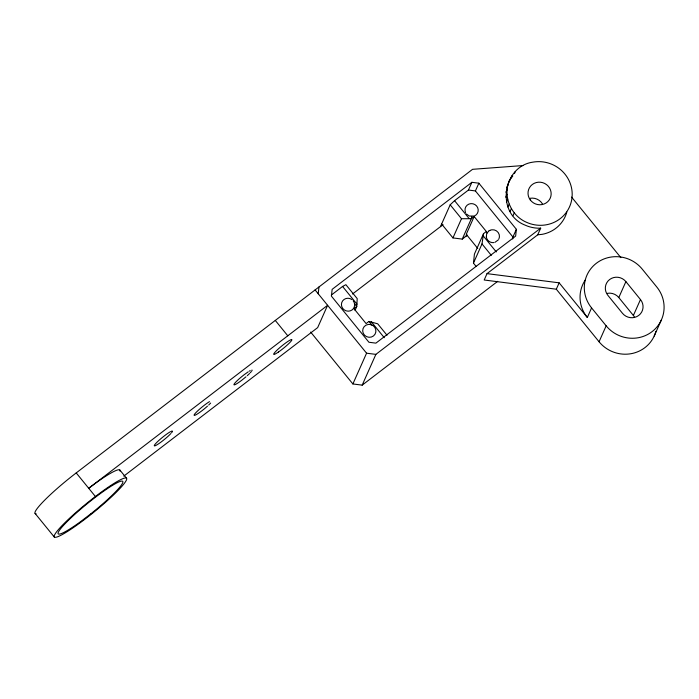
<?xml version="1.0" encoding="UTF-8"?>
<svg xmlns="http://www.w3.org/2000/svg" width="699" height="699" viewBox="0 0 699 699"><rect width="100%" height="100%" fill="white"/><g stroke="black" fill="none" stroke-linecap="round" stroke-linejoin="round"><path stroke-width="1.05" d="M655.898 331.396A32.792 31.647 24 0 1 631.197 353.677A32.792 31.647 24 0 1 599.069 341.767L556.308 289.203L484.189 280.002L487.028 273.632L537.732 234.794L540.703 228.127L540.03 228.197A32.792 31.647 24 0 1 525.054 225.113C495.818 213.772 502.336 166.502 532.778 162.168A32.792 31.647 24 0 1 572.018 197.607A32.792 31.647 24 0 1 526.347 222.221C510.663 215.423 502.284 195.432 509.781 179.783M355.04 310.347L356.77 306.459L357.206 298.604L345.891 284.694L342.571 286.45L331.3 295.083M318.228 293.772L318.954 286.983M476.106 266.389L473.459 263.13L474.429 254.069L483.507 233.676L486.338 231.509L474.158 216.541L471.336 218.708L462.249 239.102L452.943 237.922L441.637 224.012M473.459 263.13L482.004 243.925L483.507 233.676M512.716 238.971L512.926 237.031L516.369 229.307L478.859 183.199L471.886 182.308L332.147 289.351L331.413 296.14L368.923 342.248L375.905 343.139L515.644 236.096L516.369 229.307M471.781 216.472L471.336 218.708L461.497 218.717L450.182 204.816L454.568 200.665L468.444 190.041L471.886 182.308M497.688 281.339L362.187 385.14L352.881 383.952L366.573 353.196L315.1 289.928M362.187 385.14L375.879 354.376L540.703 228.127M352.532 293.999L440.466 226.642L450.182 204.816M452.943 237.922L461.497 218.717M512.926 237.031L475.416 190.932L478.859 183.199M474.158 216.541L466.25 234.314L477.749 248.442M506.792 187.341L508.077 184.449M512.218 175.449L510.934 178.35L512.795 176.017M505.866 192.234L507.151 189.333M514.473 173.501L515.329 171.57M505.735 197.223L507.02 194.322M506.408 202.186L507.692 199.294M507.867 207.018L509.152 204.117M510.069 211.579L511.362 208.678M512.97 215.764L514.263 212.872M556.308 289.203L559.148 282.833L487.028 273.632M559.148 282.833L587.326 317.468L591.581 307.901A32.792 31.647 24 0 1 596.361 263.261A32.792 31.647 24 0 1 642.224 269.106L656.815 287.036A32.792 31.647 24 0 1 652.027 331.684A32.792 31.647 24 0 1 606.164 325.83L591.581 307.901M599.069 341.767L606.164 325.83M634.412 316.97A11.647 11.236 24 0 0 633.381 315.485L618.798 297.556L625.893 281.618A11.647 11.236 24 0 0 609.607 279.539A11.647 11.236 24 0 0 607.912 295.389L622.494 313.318A11.647 11.236 24 0 0 638.781 315.398A11.647 11.236 24 0 0 640.476 299.548L625.893 281.618M633.381 315.485L640.476 299.548M654.194 336.062L661.289 320.125M508.496 182.675L510.445 179.215M498.37 239.836L494.988 242.308M498.833 239.023L499.436 237.031A6.649 6.422 24 0 0 491.816 229.788L490.156 230.224M251.177 371.763L250.268 372.768M210.644 403.078L208.678 405.053M488.601 231.159L486.679 233.728L486.321 237.04M249.552 373.519L247.289 375.66M245.987 376.805L241.767 380.239A11.647 1.415 -39.1 0 1 234.016 384.336A11.647 1.415 -39.1 0 1 244.248 374.664L248.197 371.842M36.121 513.791A46.571 5.679 -39.1 0 1 76.217 472.917L472.568 169.315L523.429 165.523M123.793 476.124L317.669 327.604L327.604 305.297L88.712 488.286A46.571 5.679 -39.1 0 1 119.992 471.109M462.249 239.102L467.448 235.126M387.001 335.223L377.713 323.812L368.941 321.426L366.119 323.593L353.939 308.626L356.77 306.459L354.498 303.602M440.466 226.642L443.079 224.685M488.688 231.072L489.885 230.382M249.298 371.143L250.242 370.61M171.386 431.239L171.954 431.047M537.732 234.794L542.136 234.34A32.792 31.647 24 0 0 566.828 212.059M468.444 190.041L475.416 190.932M366.573 353.196L375.879 354.376M466.46 213.999L469.239 216.035L474.298 216.035A6.649 6.422 24 0 0 477.644 207.594A6.649 6.422 24 0 0 468.907 204.099A6.649 6.422 24 0 0 465.56 212.54M368.941 321.426L372.043 325.079M571.599 197.092L620.861 257.643M454.568 200.665L469.003 218.411M483.262 235.939L496.273 251.928M482.004 243.925L491.292 255.336M342.571 286.45L357.014 304.196M371.274 321.723L384.275 337.713M310.662 332.06L352.881 383.952M275.292 320.43L287.787 335.8M119.878 470.051L126.545 478.247A46.571 5.679 -39.1 0 1 75.44 526.155A46.571 5.679 -39.1 0 1 69.262 518.509A46.571 5.679 -39.1 0 1 126.545 478.247M76.217 472.917L95.387 496.482M35.116 513.468L54.286 537.024M353.178 300.771C354.987 302.99 355.127 306.337 353.406 308.643A6.649 6.422 24 0 1 344.161 309.84A6.649 6.422 24 0 1 342.693 300.78A6.649 6.422 24 0 1 351.929 299.583M486.338 231.509L487.098 232.977M486.347 237.127L486.819 238.665A6.649 6.422 24 0 0 493.896 242.597M530.069 198.298A11.647 11.236 24 0 1 542.511 204.012M607.387 293.327A11.647 11.236 24 0 1 618.798 297.556M251.946 370.042A11.647 1.415 -39.1 0 1 251.692 371.082M172.452 431.204A11.647 1.415 -39.1 0 1 171.543 432.76M170.827 433.572A11.647 1.415 -39.1 0 1 157.441 444.538A11.647 1.415 -39.1 0 1 157.17 442.039A11.647 1.415 -39.1 0 1 170.617 431.606M207.472 406.154A11.647 1.415 -39.1 0 1 195.685 414.935A11.647 1.415 -39.1 0 1 197.345 411.195A11.647 1.415 -39.1 0 1 209.482 401.645M587.326 317.468A32.792 31.647 24 0 1 585.281 280.046M466.687 235.589A6.649 6.422 24 0 1 465.211 236.437M91.062 513.625L81.014 521.323A41.582 5.068 -39.1 0 1 65.907 522.843A41.582 5.068 -39.1 0 1 119.765 481.585A41.582 5.068 -39.1 0 1 91.062 513.625M369.989 324.432L368.259 324.432A6.649 6.422 24 0 0 363.262 333.309A6.649 6.422 24 0 0 373.467 335.957A6.649 6.422 24 0 0 373.187 325.708L369.989 324.432M530.226 199.879A11.647 11.236 24 0 0 550.165 198.333A11.647 11.236 24 0 0 538.361 182.203A11.647 11.236 24 0 0 530.226 199.879M278.447 352.025A11.647 1.415 -39.1 0 0 291.902 339.714A11.647 1.415 -39.1 0 0 278.132 349.116A11.647 1.415 -39.1 0 0 278.447 352.025"/></g></svg>
